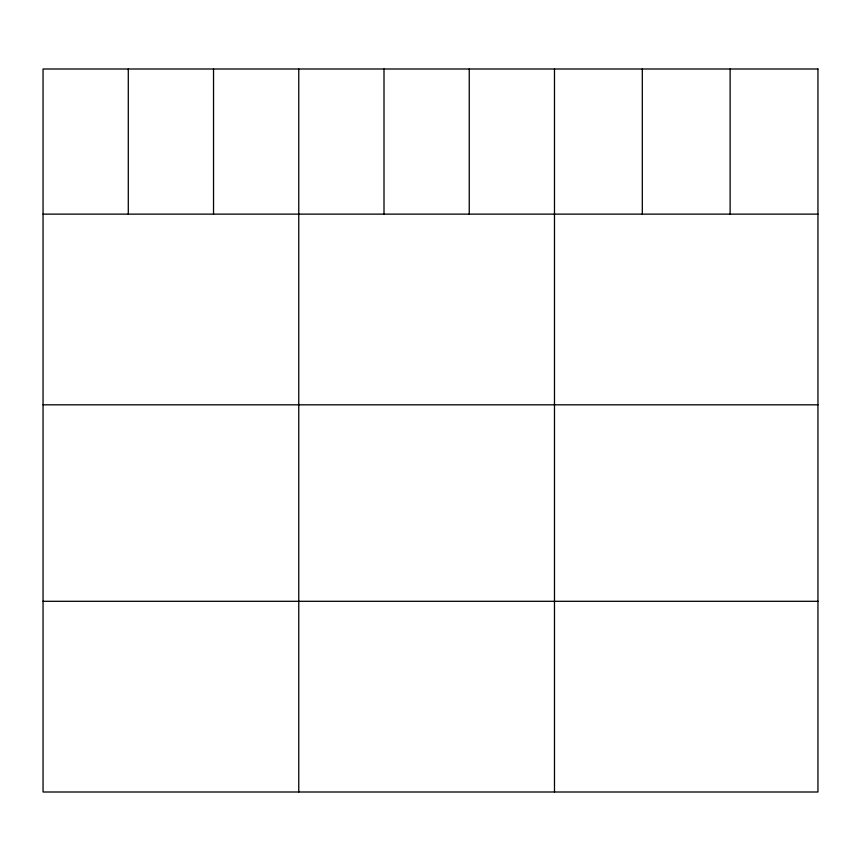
<?xml version="1.0" encoding="UTF-8"?>
<svg xmlns="http://www.w3.org/2000/svg" width="861" height="861" viewBox="0 0 861 861"><rect width="100%" height="100%" fill="white"/><g stroke="black" fill="none" stroke-linecap="round" stroke-linejoin="round"><path stroke-width="1.29" d="M43.05 214.131L817.95 214.131M43.05 404.821L817.95 404.821M43.05 601.301L817.95 601.301M730.128 68.998L730.128 214.131M642.306 68.998L642.306 214.131M554.484 68.998L554.484 792.002M469.245 68.998L469.245 214.131M384.006 68.998L384.006 214.131M298.767 68.998L298.767 792.002M213.528 68.998L213.528 214.131M128.289 68.998L128.289 214.131M817.95 68.998L43.05 68.998L43.05 792.002L817.95 792.002L817.95 68.998"/></g></svg>
